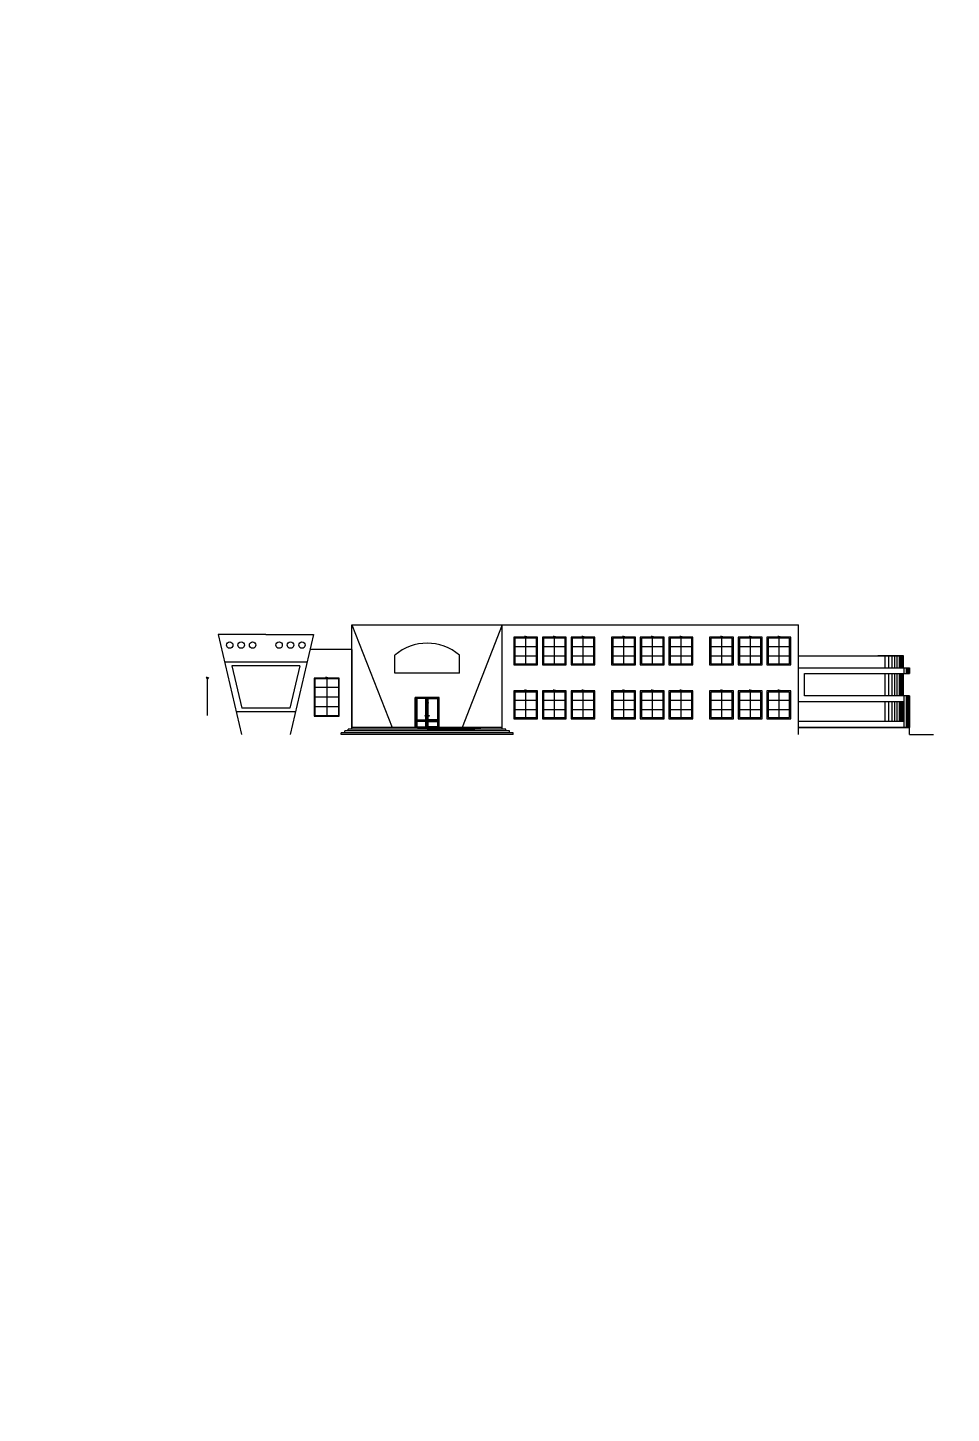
# Model space of a CAD drawing. Header units: inches. Extents: x -634 to 3638, y -6930911 to 5552.
# Drawn here: x 1073.4 to 1150.7, y 3418.5 to 3534.6 of the extents above; entities that cross this region are included whole.
import ezdxf

# ---------------------------------------------------------------- set-up
doc = ezdxf.new("R2010")
doc.units = ezdxf.units.IN
doc.header["$MEASUREMENT"] = 0
doc.layers.add('ELEV', color=134, linetype='Continuous', lineweight=18)
doc.layers.add('windows', color=131, linetype='Continuous')

msp = doc.modelspace()

# ---------------------------------------------------------------- hatches: boundary and pattern name
at = {"layer": 'ELEV', "linetype": 'Continuous'}
h = msp.add_hatch(dxfattribs=at)
h.set_pattern_fill('ANSI31', color=256, scale=0.01044, style=0)
h.set_pattern_definition([(45, (1262.311104, 3366.587935), (-0.02343928418428, 0.02343928418428), [])])
edge = h.paths.add_edge_path()
edge.add_ellipse((1445.78234, 3471.96182), major_axis=(0, 6932302.83262), ratio=0.00000001506, start_angle=89.999976115149, end_angle=270.000023884851)
edge.add_line((1445.67794, 3474.85168), (1445.67794, 3528.48347))
edge.add_line((1445.67794, 3528.48347), (1445.88675, 3528.48347))
edge.add_line((1445.88675, 3528.48347), (1445.88675, 3474.85168))

# ---------------------------------------------------------------- linework, layer by layer
for p, q in [((1100.4975, 3475.80395), (1100.4975, 3484.55395)), ((1100.4975, 3484.55395), (1103.86654, 3475.95395)), ((1100.4975, 3484.55395), (1113.08937, 3484.55395)), ((1100.4975, 3484.55395), (1137.88937, 3484.55395)), ((1113.08937, 3484.55395), (1109.72032, 3475.95395)), ((1113.08937, 3475.80395), (1113.08937, 3484.55395)), ((1137.88937, 3475.35395), (1137.88937, 3484.55395)), ((1093.2975, 3483.73542), (1089.2975, 3483.73542)), ((1089.2975, 3483.73542), (1091.26771, 3475.35395)), ((1093.2975, 3483.73542), (1097.2975, 3483.73542)), ((1097.2975, 3483.73542), (1095.32728, 3475.35395)), ((1114.97466, 3483.51554), (1114.0459, 3483.51554)), ((1114.97466, 3483.51554), (1114.0459, 3483.51554)), ((1116.0459, 3482.71209), (1114.0459, 3482.71209)), ((1116.0459, 3482.71209), (1114.0459, 3482.71209)), ((1114.99673, 3483.57365), (1114.94756, 3483.57365)), ((1114.94756, 3483.57365), (1115.02131, 3483.41554)), ((1115.0459, 3483.57365), (1114.99673, 3483.57365)), ((1115.0459, 3483.57365), (1115.09507, 3483.57365)), ((1115.0459, 3483.41554), (1115.0459, 3481.17785)), ((1115.1432, 3483.57209), (1115.07048, 3483.41554)), ((1115.09507, 3483.57365), (1115.14236, 3483.57365)), ((1116.0459, 3483.51554), (1115.11693, 3483.51554)), ((1116.0459, 3483.51554), (1115.11693, 3483.51554)), ((1117.37466, 3483.51554), (1116.4459, 3483.51554)), ((1117.37466, 3483.51554), (1116.4459, 3483.51554)), ((1118.4459, 3482.71209), (1116.4459, 3482.71209)), ((1118.4459, 3482.71209), (1116.4459, 3482.71209)), ((1117.39673, 3483.57365), (1117.34756, 3483.57365)), ((1117.34756, 3483.57365), (1117.42131, 3483.41554)), ((1117.4459, 3483.57365), (1117.39673, 3483.57365)), ((1117.4459, 3483.57365), (1117.49507, 3483.57365)), ((1117.4459, 3483.41554), (1117.4459, 3481.17785)), ((1117.5432, 3483.57209), (1117.47048, 3483.41554)), ((1117.49507, 3483.57365), (1117.54236, 3483.57365)), ((1118.4459, 3483.51554), (1117.51693, 3483.51554)), ((1118.4459, 3483.51554), (1117.51693, 3483.51554)), ((1119.77466, 3483.51554), (1118.8459, 3483.51554)), ((1119.77466, 3483.51554), (1118.8459, 3483.51554)), ((1120.8459, 3482.71209), (1118.8459, 3482.71209)), ((1120.8459, 3482.71209), (1118.8459, 3482.71209)), ((1119.79673, 3483.57365), (1119.74756, 3483.57365)), ((1119.74756, 3483.57365), (1119.82131, 3483.41554)), ((1119.8459, 3483.57365), (1119.79673, 3483.57365)), ((1119.8459, 3483.57365), (1119.89507, 3483.57365)), ((1119.8459, 3483.41554), (1119.8459, 3481.17785)), ((1119.9432, 3483.57209), (1119.87048, 3483.41554)), ((1119.89507, 3483.57365), (1119.94236, 3483.57365)), ((1120.8459, 3483.51554), (1119.91693, 3483.51554)), ((1120.8459, 3483.51554), (1119.91693, 3483.51554)), ((1123.17466, 3483.51554), (1122.2459, 3483.51554)), ((1123.17466, 3483.51554), (1122.2459, 3483.51554)), ((1124.2459, 3482.71209), (1122.2459, 3482.71209)), ((1124.2459, 3482.71209), (1122.2459, 3482.71209)), ((1123.19673, 3483.57365), (1123.14756, 3483.57365)), ((1123.14756, 3483.57365), (1123.22131, 3483.41554)), ((1123.2459, 3483.57365), (1123.19673, 3483.57365)), ((1123.2459, 3483.57365), (1123.29507, 3483.57365)), ((1123.2459, 3483.41554), (1123.2459, 3481.17785)), ((1123.3432, 3483.57209), (1123.27048, 3483.41554)), ((1123.29507, 3483.57365), (1123.34236, 3483.57365)), ((1124.2459, 3483.51554), (1123.31693, 3483.51554)), ((1124.2459, 3483.51554), (1123.31693, 3483.51554)), ((1125.57466, 3483.51554), (1124.6459, 3483.51554)), ((1125.57466, 3483.51554), (1124.6459, 3483.51554)), ((1126.6459, 3482.71209), (1124.6459, 3482.71209)), ((1126.6459, 3482.71209), (1124.6459, 3482.71209)), ((1125.59673, 3483.57365), (1125.54756, 3483.57365)), ((1125.54756, 3483.57365), (1125.62131, 3483.41554)), ((1125.6459, 3483.57365), (1125.59673, 3483.57365)), ((1125.6459, 3483.57365), (1125.69507, 3483.57365)), ((1125.6459, 3483.41554), (1125.6459, 3481.17785)), ((1125.7432, 3483.57209), (1125.67048, 3483.41554)), ((1125.69507, 3483.57365), (1125.74236, 3483.57365)), ((1126.6459, 3483.51554), (1125.71693, 3483.51554)), ((1126.6459, 3483.51554), (1125.71693, 3483.51554)), ((1127.97466, 3483.51554), (1127.0459, 3483.51554)), ((1129.0459, 3482.71209), (1127.0459, 3482.71209)), ((1127.99673, 3483.57365), (1127.94756, 3483.57365)), ((1127.94756, 3483.57365), (1128.02131, 3483.41554)), ((1128.0459, 3483.57365), (1127.99673, 3483.57365)), ((1128.0459, 3483.57365), (1128.09507, 3483.57365)), ((1128.0459, 3483.41554), (1128.0459, 3481.17785)), ((1128.1432, 3483.57209), (1128.07048, 3483.41554)), ((1128.09507, 3483.57365), (1128.14236, 3483.57365)), ((1129.0459, 3483.51554), (1128.11693, 3483.51554)), ((1131.37466, 3483.51554), (1130.4459, 3483.51554)), ((1131.37466, 3483.51554), (1130.4459, 3483.51554)), ((1132.4459, 3482.71209), (1130.4459, 3482.71209)), ((1132.4459, 3482.71209), (1130.4459, 3482.71209)), ((1131.39673, 3483.57365), (1131.34756, 3483.57365)), ((1131.34756, 3483.57365), (1131.42131, 3483.41554)), ((1131.4459, 3483.57365), (1131.39673, 3483.57365)), ((1131.4459, 3483.57365), (1131.49507, 3483.57365)), ((1131.4459, 3483.41554), (1131.4459, 3481.17785)), ((1131.5432, 3483.57209), (1131.47048, 3483.41554)), ((1131.49507, 3483.57365), (1131.54236, 3483.57365)), ((1132.4459, 3483.51554), (1131.51693, 3483.51554)), ((1132.4459, 3483.51554), (1131.51693, 3483.51554)), ((1133.77466, 3483.51554), (1132.8459, 3483.51554)), ((1133.77466, 3483.51554), (1132.8459, 3483.51554)), ((1134.8459, 3482.71209), (1132.8459, 3482.71209)), ((1134.8459, 3482.71209), (1132.8459, 3482.71209)), ((1133.79673, 3483.57365), (1133.74756, 3483.57365)), ((1133.74756, 3483.57365), (1133.82131, 3483.41554)), ((1133.8459, 3483.57365), (1133.79673, 3483.57365)), ((1133.8459, 3483.57365), (1133.89507, 3483.57365)), ((1133.8459, 3483.41554), (1133.8459, 3481.17785)), ((1133.9432, 3483.57209), (1133.87048, 3483.41554)), ((1133.89507, 3483.57365), (1133.94236, 3483.57365)), ((1134.8459, 3483.51554), (1133.91693, 3483.51554)), ((1134.8459, 3483.51554), (1133.91693, 3483.51554)), ((1136.17466, 3483.51554), (1135.2459, 3483.51554)), ((1136.17466, 3483.51554), (1135.2459, 3483.51554)), ((1137.2459, 3482.71209), (1135.2459, 3482.71209)), ((1137.2459, 3482.71209), (1135.2459, 3482.71209)), ((1136.19673, 3483.57365), (1136.14756, 3483.57365)), ((1136.14756, 3483.57365), (1136.22131, 3483.41554)), ((1136.2459, 3483.57365), (1136.19673, 3483.57365)), ((1136.2459, 3483.57365), (1136.29507, 3483.57365)), ((1136.2459, 3483.41554), (1136.2459, 3481.17785)), ((1136.3432, 3483.57209), (1136.27048, 3483.41554)), ((1136.29507, 3483.57365), (1136.34236, 3483.57365)), ((1137.2459, 3483.51554), (1136.31693, 3483.51554)), ((1137.2459, 3483.51554), (1136.31693, 3483.51554)), ((1100.4975, 3482.46211), (1096.99818, 3482.46211)), ((1100.4975, 3482.46211), (1100.4975, 3475.95395)), ((1104.08921, 3480.50545), (1104.08921, 3482.00545)), ((1109.49765, 3481.50545), (1109.49765, 3482.00545)), ((1109.49765, 3480.50545), (1109.49765, 3481.50545)), ((1116.0459, 3481.90865), (1114.0459, 3481.90865)), ((1116.0459, 3481.90865), (1114.0459, 3481.90865)), ((1118.4459, 3481.90865), (1116.4459, 3481.90865)), ((1118.4459, 3481.90865), (1116.4459, 3481.90865)), ((1120.8459, 3481.90865), (1118.8459, 3481.90865)), ((1120.8459, 3481.90865), (1118.8459, 3481.90865)), ((1124.2459, 3481.90865), (1122.2459, 3481.90865)), ((1124.2459, 3481.90865), (1122.2459, 3481.90865)), ((1126.6459, 3481.90865), (1124.6459, 3481.90865)), ((1126.6459, 3481.90865), (1124.6459, 3481.90865)), ((1129.0459, 3481.90865), (1127.0459, 3481.90865)), ((1132.4459, 3481.90865), (1130.4459, 3481.90865)), ((1132.4459, 3481.90865), (1130.4459, 3481.90865)), ((1134.8459, 3481.90865), (1132.8459, 3481.90865)), ((1134.8459, 3481.90865), (1132.8459, 3481.90865)), ((1137.2459, 3481.90865), (1135.2459, 3481.90865)), ((1137.2459, 3481.90865), (1135.2459, 3481.90865)), ((1137.88937, 3475.95395), (1137.88937, 3481.95395)), ((1137.88937, 3481.95395), (1146.6874, 3481.95395)), ((1138.88937, 3481.95395), (1146.6874, 3481.95395)), ((1146.6874, 3481.95395), (1144.53656, 3481.95395)), ((1145.1374, 3480.95395), (1145.1374, 3481.95395)), ((1145.4374, 3480.95395), (1145.4374, 3481.95395)), ((1145.7374, 3480.95395), (1145.7374, 3481.95395)), ((1145.9374, 3480.95395), (1145.9374, 3481.95395)), ((1146.1374, 3480.95395), (1146.1374, 3481.95395)), ((1146.3374, 3480.95395), (1146.3374, 3481.95395)), ((1146.4374, 3480.95395), (1146.4374, 3481.95395)), ((1146.5374, 3480.95395), (1146.5374, 3481.95395)), ((1146.5874, 3480.95395), (1146.5874, 3481.95395)), ((1146.6374, 3480.95395), (1146.6374, 3481.95395)), ((1146.6874, 3480.95395), (1146.6874, 3481.95395)), ((1096.7535, 3481.42124), (1089.84149, 3481.42124)), ((1090.46153, 3481.12124), (1091.30008, 3477.55395)), ((1096.13346, 3481.12124), (1090.46153, 3481.12124)), ((1096.13346, 3481.12124), (1095.29491, 3477.55395)), ((1109.49765, 3480.50545), (1104.08921, 3480.50545)), ((1137.88937, 3480.95395), (1146.6874, 3480.95395)), ((1138.38937, 3478.58394), (1138.38937, 3480.45395)), ((1138.38937, 3480.45395), (1147.1874, 3480.45395)), ((1145.1374, 3478.58394), (1145.1374, 3480.45395)), ((1145.4374, 3478.58394), (1145.4374, 3480.45395)), ((1145.7374, 3478.58394), (1145.7374, 3480.45395)), ((1145.9374, 3478.58394), (1145.9374, 3480.45395)), ((1146.1374, 3478.58394), (1146.1374, 3480.45395)), ((1146.3374, 3478.58394), (1146.3374, 3480.45395)), ((1146.4374, 3478.58394), (1146.4374, 3480.45395)), ((1146.5374, 3478.58394), (1146.5374, 3480.45395)), ((1146.5874, 3478.58394), (1146.5874, 3480.45395)), ((1146.6374, 3478.58394), (1146.6374, 3480.45395)), ((1146.6874, 3480.95395), (1147.1874, 3480.95395)), ((1146.6874, 3478.58394), (1146.6874, 3480.45395)), ((1146.7374, 3480.45395), (1146.7374, 3480.95395)), ((1146.9374, 3480.45395), (1146.9374, 3480.95395)), ((1147.0374, 3480.45395), (1147.0374, 3480.95395)), ((1147.0874, 3480.45395), (1147.0874, 3480.95395)), ((1147.1374, 3480.45395), (1147.1374, 3480.95395)), ((1147.1874, 3480.95395), (1147.1874, 3480.45395)), ((1147.1874, 3480.45395), (1147.1874, 3480.95395)), ((1088.34832, 3480.1325), (1088.29915, 3480.1325)), ((1088.29915, 3480.1325), (1088.37291, 3480.02244)), ((1088.3975, 3480.1325), (1088.34832, 3480.1325)), ((1088.3975, 3480.1325), (1088.44667, 3480.1325)), ((1088.3975, 3480.02244), (1088.3975, 3476.95395)), ((1088.49479, 3480.13095), (1088.42208, 3480.02244)), ((1088.44667, 3480.1325), (1088.49396, 3480.1325)), ((1099.3975, 3479.29501), (1097.3975, 3479.29501)), ((1098.34832, 3480.1325), (1098.29915, 3480.1325)), ((1098.29915, 3480.1325), (1098.37291, 3480.02244)), ((1098.3975, 3480.1325), (1098.34832, 3480.1325)), ((1098.3975, 3480.1325), (1098.44667, 3480.1325)), ((1098.3975, 3480.02244), (1098.3975, 3476.95395)), ((1098.49479, 3480.13095), (1098.42208, 3480.02244)), ((1098.44667, 3480.1325), (1098.49396, 3480.1325)), ((1099.3975, 3478.48819), (1097.3975, 3478.48819)), ((1105.79343, 3475.95395), (1105.79343, 3478.45395)), ((1107.79343, 3478.45395), (1105.79343, 3478.45395)), ((1105.89343, 3475.95395), (1105.89343, 3478.39925)), ((1105.89343, 3478.39925), (1105.89343, 3476.5527)), ((1106.79343, 3475.95395), (1106.79343, 3478.45395)), ((1107.69343, 3475.95395), (1107.69343, 3478.39925)), ((1107.69343, 3478.39925), (1107.69343, 3476.90987)), ((1107.79343, 3475.95395), (1107.79343, 3478.45395)), ((1114.97466, 3479.01554), (1114.0459, 3479.01554)), ((1114.97466, 3479.01554), (1114.0459, 3479.01554)), ((1116.0459, 3478.21209), (1114.0459, 3478.21209)), ((1116.0459, 3478.21209), (1114.0459, 3478.21209)), ((1114.99673, 3479.07365), (1114.94756, 3479.07365)), ((1114.94756, 3479.07365), (1115.02131, 3478.91554)), ((1115.0459, 3479.07365), (1114.99673, 3479.07365)), ((1115.0459, 3479.07365), (1115.09507, 3479.07365)), ((1115.0459, 3478.91554), (1115.0459, 3476.67785)), ((1115.1432, 3479.07209), (1115.07048, 3478.91554)), ((1115.09507, 3479.07365), (1115.14236, 3479.07365)), ((1116.0459, 3479.01554), (1115.11693, 3479.01554)), ((1116.0459, 3479.01554), (1115.11693, 3479.01554)), ((1117.37466, 3479.01554), (1116.4459, 3479.01554)), ((1117.37466, 3479.01554), (1116.4459, 3479.01554)), ((1118.4459, 3478.21209), (1116.4459, 3478.21209)), ((1118.4459, 3478.21209), (1116.4459, 3478.21209)), ((1117.39673, 3479.07365), (1117.34756, 3479.07365)), ((1117.34756, 3479.07365), (1117.42131, 3478.91554)), ((1117.4459, 3479.07365), (1117.39673, 3479.07365)), ((1117.4459, 3479.07365), (1117.49507, 3479.07365)), ((1117.4459, 3478.91554), (1117.4459, 3476.67785)), ((1117.5432, 3479.07209), (1117.47048, 3478.91554)), ((1117.49507, 3479.07365), (1117.54236, 3479.07365)), ((1118.4459, 3479.01554), (1117.51693, 3479.01554)), ((1118.4459, 3479.01554), (1117.51693, 3479.01554)), ((1119.77466, 3479.01554), (1118.8459, 3479.01554)), ((1119.77466, 3479.01554), (1118.8459, 3479.01554)), ((1120.8459, 3478.21209), (1118.8459, 3478.21209)), ((1120.8459, 3478.21209), (1118.8459, 3478.21209)), ((1119.79673, 3479.07365), (1119.74756, 3479.07365)), ((1119.74756, 3479.07365), (1119.82131, 3478.91554)), ((1119.8459, 3479.07365), (1119.79673, 3479.07365)), ((1119.8459, 3479.07365), (1119.89507, 3479.07365)), ((1119.8459, 3478.91554), (1119.8459, 3476.67785)), ((1119.9432, 3479.07209), (1119.87048, 3478.91554)), ((1119.89507, 3479.07365), (1119.94236, 3479.07365)), ((1120.8459, 3479.01554), (1119.91693, 3479.01554)), ((1120.8459, 3479.01554), (1119.91693, 3479.01554)), ((1123.17466, 3479.01554), (1122.2459, 3479.01554)), ((1123.17466, 3479.01554), (1122.2459, 3479.01554)), ((1124.2459, 3478.21209), (1122.2459, 3478.21209)), ((1124.2459, 3478.21209), (1122.2459, 3478.21209)), ((1123.19673, 3479.07365), (1123.14756, 3479.07365)), ((1123.14756, 3479.07365), (1123.22131, 3478.91554)), ((1123.2459, 3479.07365), (1123.19673, 3479.07365)), ((1123.2459, 3479.07365), (1123.29507, 3479.07365)), ((1123.2459, 3478.91554), (1123.2459, 3476.67785)), ((1123.3432, 3479.07209), (1123.27048, 3478.91554)), ((1123.29507, 3479.07365), (1123.34236, 3479.07365)), ((1124.2459, 3479.01554), (1123.31693, 3479.01554)), ((1124.2459, 3479.01554), (1123.31693, 3479.01554)), ((1125.57466, 3479.01554), (1124.6459, 3479.01554)), ((1125.57466, 3479.01554), (1124.6459, 3479.01554)), ((1126.6459, 3478.21209), (1124.6459, 3478.21209)), ((1126.6459, 3478.21209), (1124.6459, 3478.21209)), ((1125.59673, 3479.07365), (1125.54756, 3479.07365)), ((1125.54756, 3479.07365), (1125.62131, 3478.91554)), ((1125.6459, 3479.07365), (1125.59673, 3479.07365)), ((1125.6459, 3479.07365), (1125.69507, 3479.07365)), ((1125.6459, 3478.91554), (1125.6459, 3476.67785)), ((1125.7432, 3479.07209), (1125.67048, 3478.91554)), ((1125.69507, 3479.07365), (1125.74236, 3479.07365)), ((1126.6459, 3479.01554), (1125.71693, 3479.01554)), ((1126.6459, 3479.01554), (1125.71693, 3479.01554)), ((1127.97466, 3479.01554), (1127.0459, 3479.01554)), ((1127.97466, 3479.01554), (1127.0459, 3479.01554)), ((1129.0459, 3478.21209), (1127.0459, 3478.21209)), ((1129.0459, 3478.21209), (1127.0459, 3478.21209)), ((1127.99673, 3479.07365), (1127.94756, 3479.07365)), ((1127.94756, 3479.07365), (1128.02131, 3478.91554)), ((1128.0459, 3479.07365), (1127.99673, 3479.07365)), ((1128.0459, 3479.07365), (1128.09507, 3479.07365)), ((1128.0459, 3478.91554), (1128.0459, 3476.67785)), ((1128.1432, 3479.07209), (1128.07048, 3478.91554)), ((1128.09507, 3479.07365), (1128.14236, 3479.07365)), ((1129.0459, 3479.01554), (1128.11693, 3479.01554)), ((1129.0459, 3479.01554), (1128.11693, 3479.01554)), ((1131.37466, 3479.01554), (1130.4459, 3479.01554)), ((1131.37466, 3479.01554), (1130.4459, 3479.01554)), ((1132.4459, 3478.21209), (1130.4459, 3478.21209)), ((1132.4459, 3478.21209), (1130.4459, 3478.21209)), ((1131.39673, 3479.07365), (1131.34756, 3479.07365)), ((1131.34756, 3479.07365), (1131.42131, 3478.91554)), ((1131.4459, 3479.07365), (1131.39673, 3479.07365)), ((1131.4459, 3479.07365), (1131.49507, 3479.07365)), ((1131.4459, 3478.91554), (1131.4459, 3476.67785)), ((1131.5432, 3479.07209), (1131.47048, 3478.91554)), ((1131.49507, 3479.07365), (1131.54236, 3479.07365)), ((1132.4459, 3479.01554), (1131.51693, 3479.01554)), ((1132.4459, 3479.01554), (1131.51693, 3479.01554)), ((1133.77466, 3479.01554), (1132.8459, 3479.01554)), ((1133.77466, 3479.01554), (1132.8459, 3479.01554)), ((1134.8459, 3478.21209), (1132.8459, 3478.21209)), ((1134.8459, 3478.21209), (1132.8459, 3478.21209)), ((1133.79673, 3479.07365), (1133.74756, 3479.07365)), ((1133.74756, 3479.07365), (1133.82131, 3478.91554)), ((1133.8459, 3479.07365), (1133.79673, 3479.07365)), ((1133.8459, 3479.07365), (1133.89507, 3479.07365)), ((1133.8459, 3478.91554), (1133.8459, 3476.67785)), ((1133.9432, 3479.07209), (1133.87048, 3478.91554)), ((1133.89507, 3479.07365), (1133.94236, 3479.07365)), ((1134.8459, 3479.01554), (1133.91693, 3479.01554)), ((1134.8459, 3479.01554), (1133.91693, 3479.01554)), ((1136.17466, 3479.01554), (1135.2459, 3479.01554)), ((1136.17466, 3479.01554), (1135.2459, 3479.01554)), ((1137.2459, 3478.21209), (1135.2459, 3478.21209)), ((1137.2459, 3478.21209), (1135.2459, 3478.21209)), ((1136.19673, 3479.07365), (1136.14756, 3479.07365)), ((1136.14756, 3479.07365), (1136.22131, 3478.91554)), ((1136.2459, 3479.07365), (1136.19673, 3479.07365)), ((1136.2459, 3479.07365), (1136.29507, 3479.07365)), ((1136.2459, 3478.91554), (1136.2459, 3476.67785)), ((1136.3432, 3479.07209), (1136.27048, 3478.91554)), ((1136.29507, 3479.07365), (1136.34236, 3479.07365)), ((1137.2459, 3479.01554), (1136.31693, 3479.01554)), ((1137.2459, 3479.01554), (1136.31693, 3479.01554)), ((1146.6874, 3478.08394), (1137.88937, 3478.08394)), ((1147.1874, 3478.58394), (1138.38937, 3478.58394)), ((1145.1374, 3476.45395), (1145.1374, 3478.08394)), ((1145.4374, 3476.45395), (1145.4374, 3478.08394)), ((1145.7374, 3476.45395), (1145.7374, 3478.08394)), ((1145.9374, 3476.45395), (1145.9374, 3478.08394)), ((1146.1374, 3476.45395), (1146.1374, 3478.08394)), ((1146.3374, 3476.45395), (1146.3374, 3478.08394)), ((1146.4374, 3476.45395), (1146.4374, 3478.08394)), ((1146.5374, 3476.45395), (1146.5374, 3478.08394)), ((1146.5874, 3476.45395), (1146.5874, 3478.08394)), ((1146.6374, 3476.45395), (1146.6374, 3478.08394)), ((1146.6874, 3476.45395), (1146.6874, 3478.08394)), ((1146.7374, 3475.95395), (1146.7374, 3478.58394)), ((1146.9374, 3475.95395), (1146.9374, 3478.58394)), ((1147.0374, 3475.95395), (1147.0374, 3478.58394)), ((1147.0874, 3475.95395), (1147.0874, 3478.58394)), ((1147.1374, 3475.95395), (1147.1374, 3478.58394)), ((1147.1874, 3478.58394), (1147.1874, 3475.95395)), ((1147.1874, 3478.58394), (1147.1874, 3475.95395)), ((1147.1874, 3475.35395), (1147.1874, 3478.58394)), ((1095.77391, 3477.25395), (1090.82108, 3477.25395)), ((1095.29491, 3477.55395), (1091.30008, 3477.55395)), ((1099.3975, 3477.68137), (1097.3975, 3477.68137)), ((1097.3975, 3476.95395), (1099.3975, 3476.95395)), ((1116.0459, 3477.40865), (1114.0459, 3477.40865)), ((1116.0459, 3477.40865), (1114.0459, 3477.40865)), ((1118.4459, 3477.40865), (1116.4459, 3477.40865)), ((1118.4459, 3477.40865), (1116.4459, 3477.40865)), ((1120.8459, 3477.40865), (1118.8459, 3477.40865)), ((1120.8459, 3477.40865), (1118.8459, 3477.40865)), ((1124.2459, 3477.40865), (1122.2459, 3477.40865)), ((1124.2459, 3477.40865), (1122.2459, 3477.40865)), ((1126.6459, 3477.40865), (1124.6459, 3477.40865)), ((1126.6459, 3477.40865), (1124.6459, 3477.40865)), ((1129.0459, 3477.40865), (1127.0459, 3477.40865)), ((1129.0459, 3477.40865), (1127.0459, 3477.40865)), ((1132.4459, 3477.40865), (1130.4459, 3477.40865)), ((1132.4459, 3477.40865), (1130.4459, 3477.40865)), ((1134.8459, 3477.40865), (1132.8459, 3477.40865)), ((1134.8459, 3477.40865), (1132.8459, 3477.40865)), ((1137.2459, 3477.40865), (1135.2459, 3477.40865)), ((1137.2459, 3477.40865), (1135.2459, 3477.40865)), ((1137.88937, 3475.95395), (1137.88937, 3476.95395)), ((1100.1975, 3475.65395), (1100.1975, 3475.80395)), ((1113.38899, 3475.80395), (1100.1975, 3475.80395)), ((1113.08937, 3475.95395), (1100.4975, 3475.95395)), ((1106.79343, 3475.95395), (1102.29343, 3475.95395)), ((1107.79343, 3475.95395), (1105.79343, 3475.95395)), ((1105.99187, 3475.95395), (1107.70293, 3475.95395)), ((1106.8474, 3475.95395), (1105.99187, 3475.95395)), ((1106.79324, 3475.80395), (1110.79324, 3475.80395)), ((1106.79343, 3475.95395), (1111.29343, 3475.95395)), ((1107.65483, 3475.98957), (1107.69343, 3475.95395)), ((1113.38899, 3475.65395), (1113.38899, 3475.80395)), ((1146.6874, 3476.45395), (1137.88937, 3476.45395)), ((1147.1874, 3475.95395), (1137.88937, 3475.95395)), ((1137.88937, 3475.95395), (1146.6874, 3475.95395)), ((1146.6874, 3475.95395), (1147.1874, 3475.95395)), ((1099.59343, 3475.35395), (1099.59343, 3475.50395)), ((1113.98825, 3475.50395), (1099.59343, 3475.50395)), ((1113.98825, 3475.35395), (1099.59343, 3475.35395)), ((1099.89751, 3475.50395), (1099.89751, 3475.65395)), ((1113.68862, 3475.65395), (1099.89751, 3475.65395)), ((1113.68862, 3475.50395), (1113.68862, 3475.65395)), ((1113.98825, 3475.35395), (1113.98825, 3475.50395)), ((1147.1874, 3475.35395), (1149.1874, 3475.35395))]:
    msp.add_line(p, q)
at = {"color": 7}
for p, q in [((1105.89343, 3478.39925), (1107.69343, 3478.39925)), ((1105.89343, 3478.39925), (1105.89343, 3476.90987)), ((1106.64156, 3478.39925), (1105.89343, 3478.39925)), ((1105.92906, 3478.36362), (1105.92906, 3476.58832)), ((1106.70437, 3478.36362), (1105.92906, 3478.36362)), ((1106.70437, 3478.36362), (1106.73999, 3478.39925)), ((1106.70437, 3476.58832), (1106.70437, 3478.36362)), ((1106.73999, 3476.5527), (1106.73999, 3478.39925)), ((1106.79343, 3478.09551), (1106.79343, 3475.95395)), ((1106.79343, 3478.09551), (1106.79343, 3475.95395)), ((1106.84687, 3476.5527), (1106.84687, 3478.39925)), ((1106.88249, 3478.36362), (1106.84687, 3478.39925)), ((1106.88249, 3476.58832), (1106.88249, 3478.36362)), ((1106.88249, 3478.36362), (1107.65781, 3478.36362)), ((1107.65781, 3478.36362), (1107.65781, 3476.58832)), ((1105.92906, 3476.58832), (1105.89343, 3476.5527)), ((1106.73999, 3476.5527), (1105.89343, 3476.5527)), ((1105.89343, 3476.5527), (1105.89343, 3475.95395)), ((1105.89343, 3476.48145), (1106.73999, 3476.48145)), ((1105.89343, 3476.48145), (1105.92906, 3476.44582)), ((1105.92906, 3475.98957), (1105.89343, 3475.95395)), ((1105.92906, 3476.58832), (1106.70437, 3476.58832)), ((1105.92906, 3476.48145), (1105.92906, 3475.98957)), ((1106.70437, 3476.44582), (1105.92906, 3476.44582)), ((1105.92906, 3475.98957), (1106.70437, 3475.98957)), ((1106.70437, 3476.58832), (1106.70413, 3476.58879)), ((1106.73999, 3476.5527), (1106.70437, 3476.58832)), ((1106.70437, 3476.44582), (1106.73999, 3476.48145)), ((1106.70437, 3475.98957), (1106.70437, 3476.44582)), ((1106.73999, 3475.95395), (1106.70437, 3475.98957)), ((1106.73999, 3475.95395), (1106.73999, 3476.48145)), ((1106.84687, 3476.5527), (1106.88249, 3476.58832)), ((1106.84687, 3476.5527), (1107.69343, 3476.5527)), ((1107.69046, 3476.48145), (1106.84687, 3476.48145)), ((1106.88249, 3476.44582), (1106.84687, 3476.48145)), ((1106.84687, 3475.95395), (1106.84687, 3476.48145)), ((1106.84687, 3475.95395), (1106.88249, 3475.98957)), ((1106.88249, 3476.58832), (1106.88274, 3476.58879)), ((1107.65781, 3476.58832), (1106.88249, 3476.58832)), ((1106.88249, 3476.44582), (1107.65483, 3476.44582)), ((1106.88249, 3475.98957), (1106.88249, 3476.44582)), ((1107.65483, 3475.98957), (1106.88249, 3475.98957)), ((1107.69046, 3476.48145), (1107.65483, 3476.44582)), ((1107.65483, 3476.44582), (1107.65483, 3475.98957)), ((1107.65781, 3476.58832), (1107.69343, 3476.5527))]:
    msp.add_line(p, q, dxfattribs=at)
for points in [[(1114.97466, 3483.51554), (1114.0459, 3483.51554), (1114.0459, 3481.17785), (1116.0459, 3481.17785), (1116.0459, 3483.51554), (1115.11693, 3483.51554)], [(1117.37466, 3483.51554), (1116.4459, 3483.51554), (1116.4459, 3481.17785), (1118.4459, 3481.17785), (1118.4459, 3483.51554), (1117.51693, 3483.51554)], [(1119.77466, 3483.51554), (1118.8459, 3483.51554), (1118.8459, 3481.17785), (1120.8459, 3481.17785), (1120.8459, 3483.51554), (1119.91693, 3483.51554)], [(1123.17466, 3483.51554), (1122.2459, 3483.51554), (1122.2459, 3481.17785), (1124.2459, 3481.17785), (1124.2459, 3483.51554), (1123.31693, 3483.51554)], [(1125.57466, 3483.51554), (1124.6459, 3483.51554), (1124.6459, 3481.17785), (1126.6459, 3481.17785), (1126.6459, 3483.51554), (1125.71693, 3483.51554)], [(1127.97466, 3483.51554), (1127.0459, 3483.51554), (1127.0459, 3481.17785), (1129.0459, 3481.17785), (1129.0459, 3483.51554), (1128.11693, 3483.51554)], [(1131.37466, 3483.51554), (1130.4459, 3483.51554), (1130.4459, 3481.17785), (1132.4459, 3481.17785), (1132.4459, 3483.51554), (1131.51693, 3483.51554)], [(1133.77466, 3483.51554), (1132.8459, 3483.51554), (1132.8459, 3481.17785), (1134.8459, 3481.17785), (1134.8459, 3483.51554), (1133.91693, 3483.51554)], [(1136.17466, 3483.51554), (1135.2459, 3483.51554), (1135.2459, 3481.17785), (1137.2459, 3481.17785), (1137.2459, 3483.51554), (1136.31693, 3483.51554)], [(1098.3394, 3480.07244), (1097.3475, 3480.07244), (1097.3475, 3476.90395), (1099.4475, 3476.90395), (1099.4475, 3480.07244), (1098.45559, 3480.07244)], [(1114.97466, 3479.01554), (1114.0459, 3479.01554), (1114.0459, 3476.67785), (1116.0459, 3476.67785), (1116.0459, 3479.01554), (1115.11693, 3479.01554)], [(1117.37466, 3479.01554), (1116.4459, 3479.01554), (1116.4459, 3476.67785), (1118.4459, 3476.67785), (1118.4459, 3479.01554), (1117.51693, 3479.01554)], [(1119.77466, 3479.01554), (1118.8459, 3479.01554), (1118.8459, 3476.67785), (1120.8459, 3476.67785), (1120.8459, 3479.01554), (1119.91693, 3479.01554)], [(1123.17466, 3479.01554), (1122.2459, 3479.01554), (1122.2459, 3476.67785), (1124.2459, 3476.67785), (1124.2459, 3479.01554), (1123.31693, 3479.01554)], [(1125.57466, 3479.01554), (1124.6459, 3479.01554), (1124.6459, 3476.67785), (1126.6459, 3476.67785), (1126.6459, 3479.01554), (1125.71693, 3479.01554)], [(1127.97466, 3479.01554), (1127.0459, 3479.01554), (1127.0459, 3476.67785), (1129.0459, 3476.67785), (1129.0459, 3479.01554), (1128.11693, 3479.01554)], [(1131.37466, 3479.01554), (1130.4459, 3479.01554), (1130.4459, 3476.67785), (1132.4459, 3476.67785), (1132.4459, 3479.01554), (1131.51693, 3479.01554)], [(1133.77466, 3479.01554), (1132.8459, 3479.01554), (1132.8459, 3476.67785), (1134.8459, 3476.67785), (1134.8459, 3479.01554), (1133.91693, 3479.01554)], [(1136.17466, 3479.01554), (1135.2459, 3479.01554), (1135.2459, 3476.67785), (1137.2459, 3476.67785), (1137.2459, 3479.01554), (1136.31693, 3479.01554)]]:
    msp.add_lwpolyline(points)
for points in [[(1115.9459, 3483.41554), (1114.1459, 3483.41554), (1114.1459, 3481.27785), (1115.9459, 3481.27785)], [(1118.3459, 3483.41554), (1116.5459, 3483.41554), (1116.5459, 3481.27785), (1118.3459, 3481.27785)], [(1120.7459, 3483.41554), (1118.9459, 3483.41554), (1118.9459, 3481.27785), (1120.7459, 3481.27785)], [(1124.1459, 3483.41554), (1122.3459, 3483.41554), (1122.3459, 3481.27785), (1124.1459, 3481.27785)], [(1126.5459, 3483.41554), (1124.7459, 3483.41554), (1124.7459, 3481.27785), (1126.5459, 3481.27785)], [(1128.9459, 3483.41554), (1127.1459, 3483.41554), (1127.1459, 3481.27785), (1128.9459, 3481.27785)], [(1132.3459, 3483.41554), (1130.5459, 3483.41554), (1130.5459, 3481.27785), (1132.3459, 3481.27785)], [(1134.7459, 3483.41554), (1132.9459, 3483.41554), (1132.9459, 3481.27785), (1134.7459, 3481.27785)], [(1137.1459, 3483.41554), (1135.3459, 3483.41554), (1135.3459, 3481.27785), (1137.1459, 3481.27785)], [(1099.3975, 3480.02244), (1097.3975, 3480.02244), (1097.3975, 3476.95395), (1099.3975, 3476.95395)], [(1115.9459, 3478.91554), (1114.1459, 3478.91554), (1114.1459, 3476.77785), (1115.9459, 3476.77785)], [(1118.3459, 3478.91554), (1116.5459, 3478.91554), (1116.5459, 3476.77785), (1118.3459, 3476.77785)], [(1120.7459, 3478.91554), (1118.9459, 3478.91554), (1118.9459, 3476.77785), (1120.7459, 3476.77785)], [(1124.1459, 3478.91554), (1122.3459, 3478.91554), (1122.3459, 3476.77785), (1124.1459, 3476.77785)], [(1126.5459, 3478.91554), (1124.7459, 3478.91554), (1124.7459, 3476.77785), (1126.5459, 3476.77785)], [(1128.9459, 3478.91554), (1127.1459, 3478.91554), (1127.1459, 3476.77785), (1128.9459, 3476.77785)], [(1132.3459, 3478.91554), (1130.5459, 3478.91554), (1130.5459, 3476.77785), (1132.3459, 3476.77785)], [(1134.7459, 3478.91554), (1132.9459, 3478.91554), (1132.9459, 3476.77785), (1134.7459, 3476.77785)], [(1137.1459, 3478.91554), (1135.3459, 3478.91554), (1135.3459, 3476.77785), (1137.1459, 3476.77785)]]:
    msp.add_lwpolyline(points, close=True)
for centre in [(1106.65093, 3476.92676), (1106.93593, 3476.92676)]:
    msp.add_circle(centre, 0.02969, dxfattribs=at)
for centre, radius, start, end in [((1106.79343, 3478.82381), 4.1756, 49.6372399, 130.3627601), ((1115.14236, 3483.57265), 0.001, 326.1731082, 90), ((1117.54236, 3483.57265), 0.001, 326.1731082, 90), ((1119.94236, 3483.57265), 0.001, 326.1731082, 90), ((1123.34236, 3483.57265), 0.001, 326.1731082, 90), ((1125.74236, 3483.57265), 0.001, 326.1731082, 90), ((1128.14236, 3483.57265), 0.001, 326.1731082, 90), ((1131.54236, 3483.57265), 0.001, 326.1731082, 90), ((1133.94236, 3483.57265), 0.001, 326.1731082, 90), ((1136.34236, 3483.57265), 0.001, 326.1731082, 90), ((1088.49396, 3480.1315), 0.001, 326.1731082, 90), ((1098.49396, 3480.1315), 0.001, 326.1731082, 90), ((1115.14236, 3479.07265), 0.001, 326.1731082, 90), ((1117.54236, 3479.07265), 0.001, 326.1731082, 90), ((1119.94236, 3479.07265), 0.001, 326.1731082, 90), ((1123.34236, 3479.07265), 0.001, 326.1731082, 90), ((1125.74236, 3479.07265), 0.001, 326.1731082, 90), ((1128.14236, 3479.07265), 0.001, 326.1731082, 90), ((1131.54236, 3479.07265), 0.001, 326.1731082, 90), ((1133.94236, 3479.07265), 0.001, 326.1731082, 90), ((1136.34236, 3479.07265), 0.001, 326.1731082, 90)]:
    msp.add_arc(centre, radius, start, end)
for p in [(1106.70437, 3478.36362), (1106.88249, 3478.00645)]:
    msp.add_point(p, dxfattribs=at)
at = {"layer": 'windows'}
for centre in [(1090.27545, 3482.84582), (1091.23197, 3482.84582), (1092.18848, 3482.84582), (1094.40651, 3482.84582), (1095.36302, 3482.84582), (1096.31954, 3482.84582)]:
    msp.add_circle(centre, 0.26712, dxfattribs=at)

doc.saveas('drawing.dxf')
